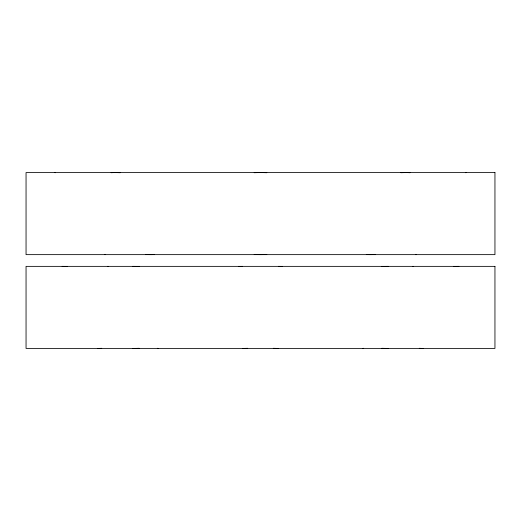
<?xml version="1.0" encoding="UTF-8"?>
<svg xmlns="http://www.w3.org/2000/svg" width="521" height="521" viewBox="0 0 521 521"><rect width="100%" height="100%" fill="white"/><g stroke="black" fill="none" stroke-linecap="round" stroke-linejoin="round"><path stroke-width="0.78" d="M465.507 172.698L466.302 172.581M415.751 254.639L416.546 254.522M412.632 266.478L413.427 266.361M362.877 348.419L363.671 348.302M54.698 172.581L55.493 172.698M104.454 254.522L105.249 254.639M107.573 266.361L108.368 266.478M157.329 348.302L158.124 348.419M375.348 254.515A25.503 2.631 -6 0 1 366.302 254.515M400.955 172.712A25.503 2.631 -6 0 1 410.001 172.712M254.183 254.515A25.503 3.725 0 0 0 260.5 254.632A25.503 3.725 0 0 0 266.817 254.515M254.183 172.712A25.503 3.725 0 0 1 260.5 172.588A25.503 3.725 0 0 1 266.817 172.712M154.587 254.515A25.503 2.631 6 0 1 145.541 254.515M111.11 172.712A25.503 2.631 6 0 1 120.156 172.712M139.166 348.295A25.503 3.725 0 0 1 132.848 348.412M132.848 266.368A25.503 3.725 0 0 1 139.166 266.491M101.712 348.295A25.503 2.631 6 0 1 97.811 348.412M62.129 266.368A25.503 2.631 6 0 1 67.17 266.491M278.344 348.412A25.503 2.631 6 0 1 273.304 348.295M238.761 266.491A25.503 2.631 6 0 1 242.662 266.368M388.152 348.412A25.503 3.725 0 0 1 381.834 348.295M381.834 266.491A25.503 3.725 0 0 1 388.152 266.368M423.189 348.412A25.503 2.631 -6 0 1 419.288 348.295M453.83 266.491A25.503 2.631 -6 0 1 458.871 266.368M247.696 348.295A25.503 2.631 -6 0 1 242.656 348.412M278.338 266.368A25.503 2.631 -6 0 1 282.239 266.491M494.95 172.581L26.05 172.581L26.05 254.639L494.95 254.639L494.95 172.581M494.95 266.361L26.05 266.361L26.05 348.419L494.95 348.419L494.95 266.361"/></g></svg>
